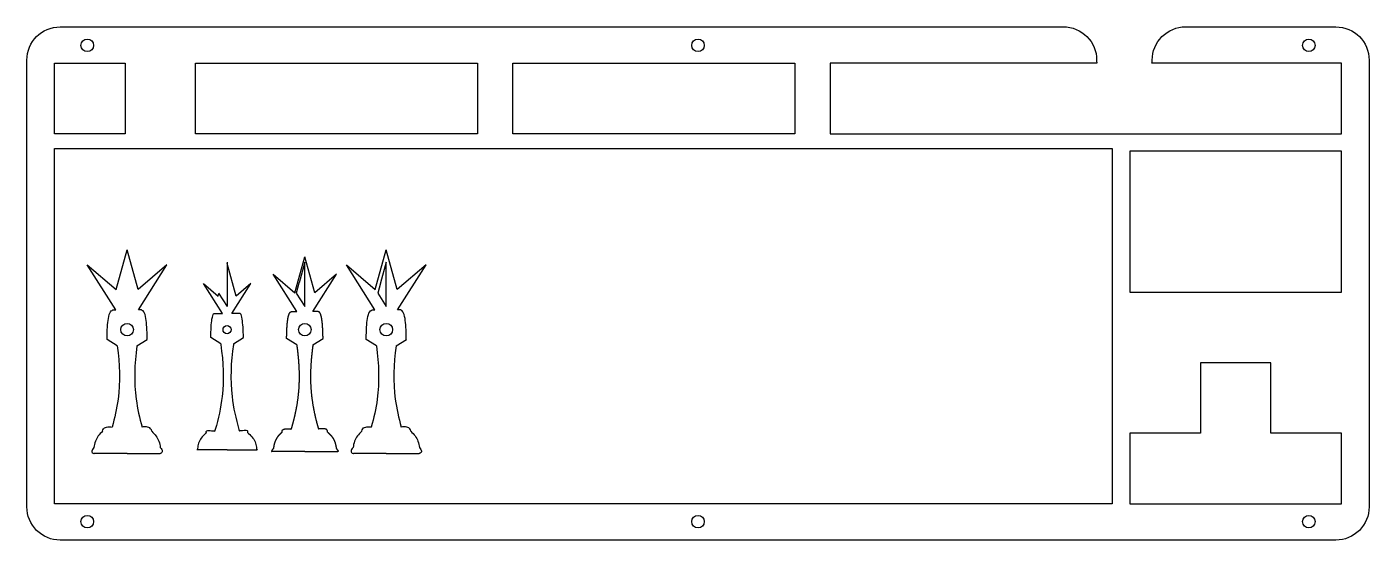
# Model space of a CAD drawing. Header units: millimetres. Extents: x -2 to 360, y -191 to -53.
import ezdxf

# ---------------------------------------------------------------- set-up
doc = ezdxf.new("R2010")
doc.units = ezdxf.units.MM
doc.layers.get('0').update_dxf_attribs({"linetype": 'CONTINUOUS'})

msp = doc.modelspace()

# ---------------------------------------------------------------- linework, layer by layer
for p, q in [((314.54, -81.53), (314.54, -81.54)), ((333.59, -81.54), (333.59, -81.53)), ((333.59, -81.53), (333.59, -81.54)), ((21.62, -123.63), (24.59, -112.9)), ((27.57, -123.63), (24.59, -112.9)), ((69.89, -124.51), (72.59, -114.77)), ((75.3, -124.51), (72.59, -114.77)), ((91.62, -123.63), (94.59, -112.9)), ((97.57, -123.63), (94.59, -112.9)), ((13.82, -116.99), (21.62, -123.63)), ((21.52, -129.12), (13.82, -116.99)), ((35.36, -116.99), (27.57, -123.63)), ((27.67, -129.12), (35.36, -116.99)), ((51.59, -116.27), (51.59, -128.27)), ((54.02, -125.4), (51.59, -116.64)), ((70.43, -129.62), (64.02, -119.52)), ((64.02, -119.52), (69.89, -124.51)), ((74.76, -129.62), (81.17, -119.52)), ((81.17, -119.52), (75.3, -124.51)), ((83.82, -116.99), (91.62, -123.63)), ((91.52, -129.12), (83.82, -116.99)), ((105.36, -116.99), (97.57, -123.63)), ((97.67, -129.12), (105.36, -116.99)), ((50.34, -130.13), (45.21, -122.04)), ((45.21, -122.04), (49.16, -125.4)), ((52.84, -130.13), (57.98, -122.04)), ((57.98, -122.04), (54.02, -125.4)), ((49.16, -125.4), (49.35, -124.73)), ((49.28, -124.62), (51.59, -128.27)), ((314.54, -124.4), (314.54, -124.4)), ((314.54, -124.4), (314.54, -124.4)), ((21.03, -129.11), (21.52, -129.12)), ((28.16, -129.11), (27.67, -129.12)), ((48.06, -130.11), (50.34, -130.13)), ((55.13, -130.11), (52.84, -130.13)), ((91.03, -129.11), (91.52, -129.12)), ((98.16, -129.11), (97.67, -129.12)), ((21.94, -138.88), (19.17, -137.16)), ((27.25, -138.88), (30.02, -137.16)), ((49.86, -138.28), (47.18, -136.61)), ((53.32, -138.28), (56.01, -136.61)), ((70.4, -138.58), (67.67, -136.88)), ((74.79, -138.58), (77.51, -136.88)), ((91.94, -138.88), (89.17, -137.16)), ((97.25, -138.88), (100.02, -137.16)), ((24.59, -167.95), (15.7, -167.95)), ((24.59, -167.95), (33.48, -167.95)), ((51.59, -166.95), (43.46, -166.95)), ((51.59, -166.95), (59.72, -166.95)), ((72.59, -167.45), (63.7, -167.45)), ((72.59, -167.45), (81.48, -167.45)), ((94.59, -167.95), (85.7, -167.95)), ((94.59, -167.95), (103.48, -167.95))]:
    msp.add_line(p, q)
msp.add_lwpolyline([(-2.5, -61.66, -0.414208), (6.5, -52.66), (277.5, -52.66, -0.414214), (286.5, -61.66), (286.5, -62, 0.061088), (286.56, -62.48), (214.52, -62.48), (214.52, -81.54), (290.73, -81.54), (295.49, -81.54), (352.64, -81.54), (352.64, -62.48), (301.44, -62.48, 0.061088), (301.5, -62), (301.5, -61.66, -0.414214), (310.5, -52.66), (351.11, -52.66, -0.414211), (360.11, -61.66), (360.11, -182.37, -0.414216), (351.11, -191.37), (6.5, -191.37, -0.414218), (-2.5, -182.37)], format="xyb", close=True)
for points in [[(4.97, -62.48), (24.03, -62.48), (24.03, -81.54), (4.97, -81.54)], [(43.07, -81.54), (43.07, -62.48), (119.28, -62.48), (119.28, -81.54)], [(205, -62.48), (205, -81.54), (128.8, -81.54), (128.8, -62.48)], [(290.73, -85.56), (290.73, -181.55), (4.97, -181.55), (4.97, -85.56)], [(295.49, -86.3), (295.49, -124.4), (352.64, -124.4), (352.64, -86.3)], [(71.04, -121.87), (71.02, -121.92), (70.28, -124.62), (72.59, -128.27), (72.59, -116.27)], [(93.04, -121.87), (93.02, -121.92), (92.28, -124.62), (94.59, -128.27), (94.59, -116.27)], [(333.59, -162.5), (333.59, -143.45), (314.54, -143.45), (314.54, -162.5), (295.49, -162.5), (295.49, -181.55), (352.64, -181.55), (352.64, -162.5)]]:
    msp.add_lwpolyline(points, close=True)
for centre, radius in [((13.81, -57.66), 1.7), ((178.81, -57.66), 1.7), ((343.81, -57.66), 1.7), ((24.59, -134.49), 1.7), ((51.59, -134.49), 1.1), ((72.59, -134.49), 1.7), ((94.59, -134.49), 1.7), ((13.81, -186.37), 1.7), ((178.81, -186.37), 1.7), ((343.81, -186.37), 1.7)]:
    msp.add_circle(centre, radius)
for points, knots in [([(19.17, -137.16), (19.17, -137.07), (19.17, -136.97), (19.17, -136.88), (19.21, -134.66), (19.3, -132.8), (19.53, -131.46), (19.66, -130.67), (19.83, -130.07), (20.13, -129.65), (20.33, -129.36), (20.65, -129.13), (21.01, -129.12), (21.02, -129.11), (21.02, -129.11), (21.03, -129.11)], [-0.021358, -0.021358, -0.021358, -0.021358, 0, 0, 0, 0.5, 0.5, 0.5, 0.79816, 0.79816, 0.79816, 1, 1, 1, 1.005099, 1.005099, 1.005099, 1.005099]), ([(30.02, -137.16), (30.01, -137.07), (30.01, -136.97), (30.01, -136.88), (29.98, -134.66), (29.88, -132.8), (29.66, -131.46), (29.52, -130.67), (29.36, -130.07), (29.06, -129.65), (28.85, -129.36), (28.53, -129.13), (28.17, -129.12), (28.17, -129.11), (28.16, -129.11), (28.16, -129.11)], [-0.021358, -0.021358, -0.021358, -0.021358, 0, 0, 0, 0.5, 0.5, 0.5, 0.79816, 0.79816, 0.79816, 1, 1, 1, 1.005099, 1.005099, 1.005099, 1.005099]), ([(47.18, -136.61), (47.22, -134.54), (47.32, -132.8), (47.51, -131.63), (47.63, -130.91), (47.8, -130.43), (47.94, -130.24), (48.01, -130.13), (48.04, -130.12), (48.06, -130.11)], [0.021621, 0.021621, 0.021621, 0.021621, 0.5, 0.5, 0.5, 0.7913218, 0.7913218, 0.7913218, 0.9550591, 0.9550591, 0.9550591, 0.9550591]), ([(56.01, -136.61), (55.97, -134.54), (55.87, -132.8), (55.67, -131.63), (55.55, -130.91), (55.38, -130.43), (55.25, -130.24), (55.18, -130.13), (55.14, -130.12), (55.13, -130.11)], [0.021621, 0.021621, 0.021621, 0.021621, 0.5, 0.5, 0.5, 0.7913218, 0.7913218, 0.7913218, 0.9550591, 0.9550591, 0.9550591, 0.9550591]), ([(89.17, -137.16), (89.17, -137.07), (89.17, -136.97), (89.17, -136.88), (89.21, -134.66), (89.3, -132.8), (89.53, -131.46), (89.66, -130.67), (89.83, -130.07), (90.13, -129.65), (90.33, -129.36), (90.65, -129.13), (91.01, -129.12), (91.02, -129.11), (91.02, -129.11), (91.03, -129.11)], [-0.021358, -0.021358, -0.021358, -0.021358, 0, 0, 0, 0.5, 0.5, 0.5, 0.79816, 0.79816, 0.79816, 1, 1, 1, 1.005099, 1.005099, 1.005099, 1.005099]), ([(100.02, -137.16), (100.01, -137.07), (100.01, -136.97), (100.01, -136.88), (99.98, -134.66), (99.88, -132.8), (99.66, -131.46), (99.52, -130.67), (99.36, -130.07), (99.06, -129.65), (98.85, -129.36), (98.53, -129.13), (98.17, -129.12), (98.17, -129.11), (98.16, -129.11), (98.16, -129.11)], [-0.021358, -0.021358, -0.021358, -0.021358, 0, 0, 0, 0.5, 0.5, 0.5, 0.79816, 0.79816, 0.79816, 1, 1, 1, 1.005099, 1.005099, 1.005099, 1.005099]), ([(21.94, -138.88), (22.63, -143.82), (22.77, -148.63), (22.15, -153.28), (21.8, -155.82), (21.25, -158.33), (20.53, -160.8)], [0.0097319, 0.0097319, 0.0097319, 0.0097319, 0.6372314, 0.6372314, 0.6372314, 0.9813649, 0.9813649, 0.9813649, 0.9813649]), ([(27.25, -138.88), (26.55, -143.82), (26.41, -148.63), (27.04, -153.28), (27.38, -155.82), (27.93, -158.33), (28.65, -160.8)], [0.0097319, 0.0097319, 0.0097319, 0.0097319, 0.6372314, 0.6372314, 0.6372314, 0.9813649, 0.9813649, 0.9813649, 0.9813649]), ([(49.86, -138.28), (49.87, -138.36), (49.88, -138.43), (49.89, -138.51), (50.58, -143.3), (50.77, -147.99), (50.25, -152.54), (49.89, -155.58), (49.25, -158.56), (48.37, -161.49), (48.33, -161.63), (48.29, -161.76), (48.25, -161.9)], [-0.00967, -0.00967, -0.00967, -0.00967, 0, 0, 0, 0.598927, 0.598927, 0.598927, 1, 1, 1, 1.018807, 1.018807, 1.018807, 1.018807]), ([(53.32, -138.28), (53.31, -138.36), (53.3, -138.43), (53.29, -138.51), (52.6, -143.3), (52.41, -147.99), (52.94, -152.54), (53.29, -155.58), (53.94, -158.56), (54.81, -161.49), (54.85, -161.63), (54.9, -161.76), (54.94, -161.9)], [-0.00967, -0.00967, -0.00967, -0.00967, 0, 0, 0, 0.598927, 0.598927, 0.598927, 1, 1, 1, 1.018807, 1.018807, 1.018807, 1.018807]), ([(91.94, -138.88), (92.63, -143.82), (92.77, -148.63), (92.15, -153.28), (91.8, -155.82), (91.25, -158.33), (90.53, -160.8)], [0.0097319, 0.0097319, 0.0097319, 0.0097319, 0.6372314, 0.6372314, 0.6372314, 0.9813649, 0.9813649, 0.9813649, 0.9813649]), ([(97.25, -138.88), (96.55, -143.82), (96.41, -148.63), (97.04, -153.28), (97.38, -155.82), (97.93, -158.33), (98.65, -160.8)], [0.0097319, 0.0097319, 0.0097319, 0.0097319, 0.6372314, 0.6372314, 0.6372314, 0.9813649, 0.9813649, 0.9813649, 0.9813649]), ([(17.96, -161.96), (17.09, -162.71), (16.41, -163.61), (16.03, -164.66), (15.83, -165.2), (15.71, -165.77), (15.64, -166.36)], [0.0436831, 0.0436831, 0.0436831, 0.0436831, 0.654648, 0.654648, 0.654648, 0.9714173, 0.9714173, 0.9714173, 0.9714173]), ([(17.96, -161.96), (17.98, -161.7), (18.07, -161.45), (18.25, -161.25), (18.53, -160.93), (18.94, -160.82), (19.38, -160.78), (19.73, -160.75), (20.11, -160.76), (20.53, -160.8)], [0.0852201, 0.0852201, 0.0852201, 0.0852201, 0.3062056, 0.3062056, 0.3062056, 0.6492897, 0.6492897, 0.6492897, 0.9142265, 0.9142265, 0.9142265, 0.9142265]), ([(31.22, -161.96), (31.21, -161.7), (31.12, -161.45), (30.94, -161.25), (30.66, -160.93), (30.24, -160.82), (29.8, -160.78), (29.46, -160.75), (29.08, -160.76), (28.65, -160.8)], [0.0852201, 0.0852201, 0.0852201, 0.0852201, 0.3062056, 0.3062056, 0.3062056, 0.6492897, 0.6492897, 0.6492897, 0.9142265, 0.9142265, 0.9142265, 0.9142265]), ([(31.22, -161.96), (32.1, -162.71), (32.78, -163.61), (33.16, -164.66), (33.35, -165.2), (33.48, -165.77), (33.54, -166.36)], [0.0436831, 0.0436831, 0.0436831, 0.0436831, 0.654648, 0.654648, 0.654648, 0.9714173, 0.9714173, 0.9714173, 0.9714173]), ([(46, -162.4), (45.93, -162.46), (45.86, -162.52), (45.78, -162.57), (44.86, -163.33), (44.22, -164.17), (43.9, -165.2), (43.76, -165.64), (43.67, -166.12), (43.62, -166.62), (43.62, -166.67), (43.61, -166.72), (43.61, -166.78)], [-0.051057, -0.051057, -0.051057, -0.051057, 0, 0, 0, 0.702209, 0.702209, 0.702209, 1, 1, 1, 1.030158, 1.030158, 1.030158, 1.030158]), ([(46, -162.4), (45.99, -162.31), (45.98, -162.22), (45.97, -162.13), (45.95, -161.96), (45.97, -161.94), (46, -161.91), (46.02, -161.88), (46.14, -161.81), (46.41, -161.78), (46.73, -161.74), (47.23, -161.76), (47.83, -161.84), (47.97, -161.86), (48.11, -161.88), (48.25, -161.9)], [-0.111689, -0.111689, -0.111689, -0.111689, 0, 0, 0, 0.319285, 0.319285, 0.319285, 0.624997, 0.624997, 0.624997, 1, 1, 1, 1.085506, 1.085506, 1.085506, 1.085506]), ([(57.19, -162.4), (57.2, -162.31), (57.21, -162.22), (57.22, -162.13), (57.24, -161.96), (57.22, -161.94), (57.19, -161.91), (57.16, -161.88), (57.05, -161.81), (56.78, -161.78), (56.45, -161.74), (55.95, -161.76), (55.36, -161.84), (55.22, -161.86), (55.08, -161.88), (54.94, -161.9)], [-0.111689, -0.111689, -0.111689, -0.111689, 0, 0, 0, 0.319285, 0.319285, 0.319285, 0.624997, 0.624997, 0.624997, 1, 1, 1, 1.085506, 1.085506, 1.085506, 1.085506]), ([(57.19, -162.4), (57.26, -162.46), (57.33, -162.52), (57.4, -162.57), (58.32, -163.33), (58.96, -164.17), (59.29, -165.2), (59.43, -165.64), (59.52, -166.12), (59.56, -166.62), (59.57, -166.67), (59.57, -166.72), (59.58, -166.78)], [-0.051057, -0.051057, -0.051057, -0.051057, 0, 0, 0, 0.702209, 0.702209, 0.702209, 1, 1, 1, 1.030158, 1.030158, 1.030158, 1.030158]), ([(87.96, -161.96), (87.09, -162.71), (86.41, -163.61), (86.03, -164.66), (85.83, -165.2), (85.71, -165.77), (85.64, -166.36)], [0.0436831, 0.0436831, 0.0436831, 0.0436831, 0.654648, 0.654648, 0.654648, 0.9714173, 0.9714173, 0.9714173, 0.9714173]), ([(87.96, -161.96), (87.98, -161.7), (88.07, -161.45), (88.25, -161.25), (88.53, -160.93), (88.94, -160.82), (89.38, -160.78), (89.73, -160.75), (90.11, -160.76), (90.53, -160.8)], [0.0852201, 0.0852201, 0.0852201, 0.0852201, 0.3062056, 0.3062056, 0.3062056, 0.6492897, 0.6492897, 0.6492897, 0.9142265, 0.9142265, 0.9142265, 0.9142265]), ([(101.22, -161.96), (101.21, -161.7), (101.12, -161.45), (100.94, -161.25), (100.66, -160.93), (100.24, -160.82), (99.8, -160.78), (99.46, -160.75), (99.08, -160.76), (98.65, -160.8)], [0.0852201, 0.0852201, 0.0852201, 0.0852201, 0.3062056, 0.3062056, 0.3062056, 0.6492897, 0.6492897, 0.6492897, 0.9142265, 0.9142265, 0.9142265, 0.9142265]), ([(101.22, -161.96), (102.1, -162.71), (102.78, -163.61), (103.16, -164.66), (103.35, -165.2), (103.48, -165.77), (103.54, -166.36)], [0.0436831, 0.0436831, 0.0436831, 0.0436831, 0.654648, 0.654648, 0.654648, 0.9714173, 0.9714173, 0.9714173, 0.9714173]), ([(15.64, -166.36), (15.48, -166.55), (15.34, -166.72), (15.23, -166.91), (15.17, -167), (15.11, -167.09), (15.09, -167.28), (15.07, -167.38), (15.08, -167.55), (15.19, -167.7), (15.31, -167.87), (15.5, -167.93), (15.62, -167.94), (15.65, -167.94), (15.68, -167.95), (15.7, -167.95)], [0.0871195, 0.0871195, 0.0871195, 0.0871195, 0.5, 0.5, 0.5, 0.7087804, 0.7087804, 0.7087804, 0.828926, 0.828926, 0.828926, 0.9662588, 0.9662588, 0.9662588, 1, 1, 1, 1]), ([(33.54, -166.36), (33.7, -166.55), (33.84, -166.72), (33.96, -166.91), (34.01, -167), (34.07, -167.09), (34.1, -167.28), (34.11, -167.38), (34.11, -167.55), (34, -167.7), (33.87, -167.87), (33.68, -167.93), (33.57, -167.94), (33.54, -167.94), (33.51, -167.95), (33.48, -167.95)], [0.0871195, 0.0871195, 0.0871195, 0.0871195, 0.5, 0.5, 0.5, 0.7087804, 0.7087804, 0.7087804, 0.828926, 0.828926, 0.828926, 0.9662588, 0.9662588, 0.9662588, 1, 1, 1, 1]), ([(43.61, -166.78), (43.57, -166.82), (43.54, -166.86), (43.5, -166.9), (43.49, -166.92), (43.47, -166.93), (43.46, -166.95)], [-0.0896727, -0.0896727, -0.0896727, -0.0896727, 0, 0, 0, 0.0349757, 0.0349757, 0.0349757, 0.0349757]), ([(59.58, -166.78), (59.61, -166.82), (59.65, -166.86), (59.68, -166.9), (59.7, -166.92), (59.71, -166.93), (59.72, -166.95)], [-0.0896727, -0.0896727, -0.0896727, -0.0896727, 0, 0, 0, 0.0349757, 0.0349757, 0.0349757, 0.0349757]), ([(85.64, -166.36), (85.48, -166.55), (85.34, -166.72), (85.23, -166.91), (85.17, -167), (85.11, -167.09), (85.09, -167.28), (85.07, -167.38), (85.08, -167.55), (85.19, -167.7), (85.31, -167.87), (85.5, -167.93), (85.62, -167.94), (85.65, -167.94), (85.68, -167.95), (85.7, -167.95)], [0.0871195, 0.0871195, 0.0871195, 0.0871195, 0.5, 0.5, 0.5, 0.7087804, 0.7087804, 0.7087804, 0.828926, 0.828926, 0.828926, 0.9662588, 0.9662588, 0.9662588, 1, 1, 1, 1]), ([(103.54, -166.36), (103.7, -166.55), (103.84, -166.72), (103.96, -166.91), (104.01, -167), (104.07, -167.09), (104.1, -167.28), (104.11, -167.38), (104.11, -167.55), (104, -167.7), (103.87, -167.87), (103.68, -167.93), (103.57, -167.94), (103.54, -167.94), (103.51, -167.95), (103.48, -167.95)], [0.0871195, 0.0871195, 0.0871195, 0.0871195, 0.5, 0.5, 0.5, 0.7087804, 0.7087804, 0.7087804, 0.828926, 0.828926, 0.828926, 0.9662588, 0.9662588, 0.9662588, 1, 1, 1, 1])]:
    msp.add_open_spline(points, degree=3, knots=knots)
for points in [[(67.67, -136.88), (67.68, -136.62), (67.69, -136.1), (67.71, -135.35), (67.74, -134.4), (67.81, -133.32), (67.9, -132.35), (68.01, -131.51), (68.16, -130.81), (68.33, -130.27), (68.53, -129.89), (68.72, -129.71), (68.87, -129.64), (68.98, -129.62), (69.04, -129.61)], [(69.04, -129.61), (69.09, -129.61), (69.2, -129.62), (69.37, -129.62), (69.59, -129.62), (69.87, -129.62), (70.1, -129.62), (70.26, -129.62), (70.37, -129.62), (70.43, -129.62)], [(76.15, -129.61), (76.09, -129.61), (75.98, -129.62), (75.81, -129.62), (75.59, -129.62), (75.31, -129.62), (75.09, -129.62), (74.92, -129.62), (74.81, -129.62), (74.76, -129.62)], [(77.51, -136.88), (77.51, -136.62), (77.5, -136.1), (77.48, -135.35), (77.44, -134.4), (77.37, -133.32), (77.29, -132.35), (77.17, -131.51), (77.03, -130.81), (76.86, -130.27), (76.65, -129.89), (76.46, -129.71), (76.31, -129.64), (76.2, -129.62), (76.15, -129.61)], [(70.4, -138.58), (70.47, -139.06), (70.6, -140.01), (70.76, -141.43), (70.93, -143.31), (71.05, -145.64), (71.07, -147.96), (70.98, -150.25), (70.78, -152.51), (70.46, -154.75), (70.04, -156.97), (69.62, -158.73), (69.27, -160.04), (69.02, -160.91), (68.89, -161.35)], [(74.79, -138.58), (74.72, -139.06), (74.59, -140.01), (74.42, -141.43), (74.25, -143.31), (74.13, -145.64), (74.11, -147.96), (74.2, -150.25), (74.41, -152.51), (74.73, -154.75), (75.15, -156.97), (75.56, -158.73), (75.91, -160.04), (76.16, -160.91), (76.29, -161.35)], [(66.47, -162.19), (66.39, -162.25), (66.22, -162.39), (65.98, -162.6), (65.69, -162.9), (65.35, -163.28), (65.06, -163.69), (64.8, -164.12), (64.59, -164.57), (64.42, -165.04), (64.28, -165.53), (64.2, -165.94), (64.16, -166.25), (64.13, -166.46), (64.12, -166.57)], [(66.47, -162.19), (66.46, -162.14), (66.46, -162.04), (66.46, -161.91), (66.5, -161.75), (66.6, -161.58), (66.76, -161.45), (66.98, -161.35), (67.26, -161.29), (67.59, -161.26), (67.98, -161.26), (68.32, -161.28), (68.6, -161.31), (68.79, -161.33), (68.89, -161.35)], [(78.72, -162.19), (78.72, -162.14), (78.73, -162.04), (78.72, -161.91), (78.69, -161.75), (78.59, -161.58), (78.43, -161.45), (78.21, -161.35), (77.93, -161.29), (77.59, -161.26), (77.21, -161.26), (76.86, -161.28), (76.59, -161.31), (76.39, -161.33), (76.29, -161.35)], [(78.72, -162.19), (78.8, -162.25), (78.96, -162.39), (79.2, -162.6), (79.5, -162.9), (79.83, -163.28), (80.13, -163.69), (80.39, -164.12), (80.6, -164.57), (80.77, -165.04), (80.9, -165.53), (80.98, -165.94), (81.03, -166.25), (81.05, -166.46), (81.06, -166.57)], [(64.12, -166.57), (64.08, -166.63), (63.99, -166.73), (63.86, -166.88), (63.71, -167.07), (63.58, -167.28), (63.56, -167.39), (63.6, -167.44), (63.66, -167.45), (63.7, -167.45)], [(81.06, -166.57), (81.11, -166.63), (81.2, -166.73), (81.33, -166.88), (81.47, -167.07), (81.6, -167.28), (81.63, -167.39), (81.58, -167.44), (81.52, -167.45), (81.48, -167.45)]]:
    msp.add_open_spline(points, degree=5)

doc.saveas('drawing.dxf')
